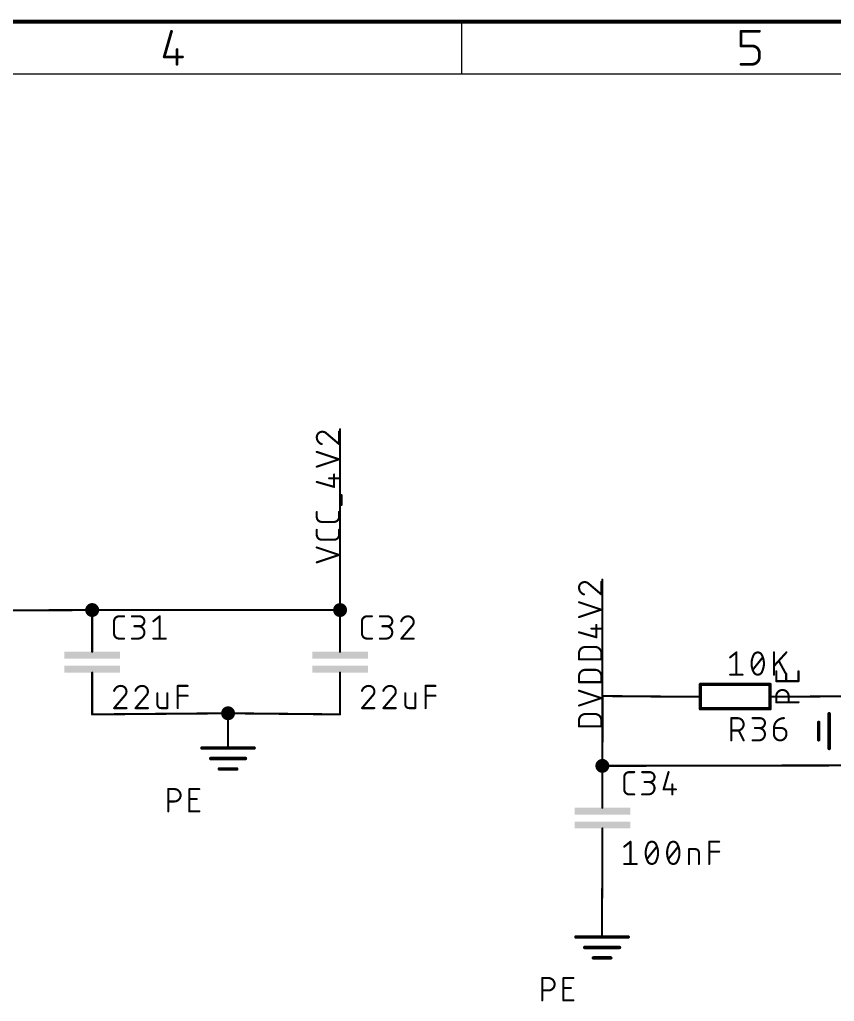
# Model space of a CAD drawing. Extents: x 3 to 264, y 2 to 181.
# Drawn here: x 143.1 to 202.6, y 109.7 to 181.4 of the extents above; entities that cross this region are included whole.
import ezdxf

# ---------------------------------------------------------------- set-up
doc = ezdxf.new("R2010")
doc.units = 0
for name, color, linetype in [('91', 122, 'CONTINUOUS'), ('94', 12, 'CONTINUOUS'), ('95', 251, 'CONTINUOUS'), ('96', 251, 'CONTINUOUS')]:
    doc.layers.add(name, color=color, linetype=linetype)

# ---------------------------------------------------------------- blocks, each defined once
blk = doc.blocks.new('RECT')
blk.add_solid([(-0.5, -0.5), (0.5, -0.5), (-0.5, 0.5), (0.5, 0.5)])

msp = doc.modelspace()

# ---------------------------------------------------------------- linework, layer by layer
at = {"layer": '91', "const_width": 0.1524}
for points in [[(166.51, 138.28), (166.51, 151.48)], [(185.66, 126.9), (185.66, 140.5)], [(137.49, 138.24), (148.41, 138.28)], [(148.41, 138.28), (166.51, 138.28)], [(185.68, 132), (185.66, 126.9)], [(190.28, 131.96), (185.68, 132)], [(200.44, 131.96), (207.6, 132.02)], [(148.41, 130.66), (158.33, 130.74)], [(166.51, 130.66), (158.33, 130.74)], [(207.6, 126.94), (185.66, 126.9)], [(185.66, 119.28), (185.64, 116.94)]]:
    msp.add_lwpolyline(points, dxfattribs=at)
at = {"layer": '91'}
for points, const_width in [([(166.5481, 151.48, 1), (166.4719, 151.48)], 0.0762), ([(185.6981, 140.5, 1), (185.6219, 140.5)], 0.0762), ([(148.41, 138.026, 1), (148.41, 138.534, 1), (148.41, 138.026)], 0.508), ([(166.51, 138.026, 1), (166.51, 138.534, 1), (166.51, 138.026)], 0.508), ([(148.41, 138.3181, 1), (148.41, 138.2419)], 0.0762), ([(148.4101, 138.2419, 1), (148.4099, 138.3181)], 0.0762), ([(166.4719, 138.28, 1), (166.5481, 138.28)], 0.0762), ([(166.51, 138.2419, 1), (166.51, 138.3181)], 0.0762), ([(185.6803, 132.0381, 1), (185.6797, 131.9619)], 0.0762), ([(185.7181, 131.9999, 1), (185.6419, 132.0001)], 0.0762), ([(190.2797, 131.9219, 1), (190.2803, 131.9981)], 0.0762), ([(200.4397, 131.9981, 1), (200.4403, 131.9219)], 0.0762), ([(158.33, 130.486, 1), (158.33, 130.994, 1), (158.33, 130.486)], 0.508), ([(148.4097, 130.6981, 1), (148.4103, 130.6219)], 0.0762), ([(158.3304, 130.7781, 1), (158.3296, 130.7019)], 0.0762), ([(158.3303, 130.7019, 1), (158.3297, 130.7781)], 0.0762), ([(166.5096, 130.6219, 1), (166.5104, 130.6981)], 0.0762), ([(185.66, 126.646, 1), (185.66, 127.154, 1), (185.66, 126.646)], 0.508), ([(185.6599, 126.9381, 1), (185.6601, 126.8619)], 0.0762), ([(185.6219, 126.9001, 1), (185.6981, 126.8999)], 0.0762), ([(185.6219, 126.9, 1), (185.6981, 126.9)], 0.0762), ([(185.6981, 119.2797, 1), (185.6219, 119.2803)], 0.0762), ([(185.6019, 116.9403, 1), (185.6781, 116.9397)], 0.0762)]:
    msp.add_lwpolyline(points, format="xyb", dxfattribs=dict(at, const_width=const_width))
at = {"layer": '94'}
for points, const_width in [([(263.45, 181.25), (3.1, 181.25)], 0.3), ([(175.3967, 181.25), (175.3967, 177.44)], 0.1), ([(154.2021, 180.5484), (153.6673, 178.6764)], 0.2032), ([(195.7889, 179.4787), (195.7889, 180.5484)], 0.2032), ([(195.7889, 180.5484), (197.1261, 180.5484)], 0.2032), ([(154.6033, 179.2113), (154.6033, 178.1416)], 0.2032), ([(196.5912, 179.4787), (195.7889, 179.4787)], 0.2032), ([(153.6673, 178.6764), (155.0044, 178.6764)], 0.2032), ([(197.1261, 178.6764), (197.1261, 178.9439)], 0.2032), ([(195.7889, 178.1416), (196.5912, 178.1416)], 0.2032), ([(259.64, 177.44), (6.91, 177.44)], 0.1), ([(148.41, 138.28), (148.41, 135.74)], 0.1524), ([(166.51, 138.28), (166.51, 135.74)], 0.1524), ([(148.41, 135.74), (148.41, 135.232)], 0.1524), ([(166.51, 135.74), (166.51, 135.232)], 0.1524), ([(148.41, 133.2), (148.41, 133.708)], 0.1524), ([(166.51, 133.2), (166.51, 133.708)], 0.1524), ([(148.41, 130.66), (148.41, 133.2)], 0.1524), ([(166.51, 130.66), (166.51, 133.2)], 0.1524), ([(197.9, 132.849), (192.82, 132.849)], 0.254), ([(192.82, 132.849), (192.82, 131.071)], 0.254), ([(197.9, 132.849), (197.9, 131.071)], 0.254), ([(190.28, 131.96), (192.82, 131.96)], 0.1524), ([(200.44, 131.96), (197.9, 131.96)], 0.1524), ([(158.33, 130.74), (158.33, 128.2)], 0.1524), ([(192.82, 131.071), (197.9, 131.071)], 0.254), ([(202.218, 130.71), (202.218, 128.17)], 0.254), ([(201.456, 130.075), (201.456, 128.805)], 0.254), ([(156.425, 128.2), (160.235, 128.2)], 0.254), ([(157.06, 127.438), (159.6, 127.438)], 0.254), ([(185.66, 126.9), (185.66, 124.36)], 0.1524), ([(157.695, 126.676), (158.965, 126.676)], 0.254), ([(185.66, 124.36), (185.66, 123.852)], 0.1524), ([(185.66, 121.82), (185.66, 122.328)], 0.1524), ([(185.66, 119.28), (185.66, 121.82)], 0.1524), ([(185.64, 116.94), (185.64, 114.4)], 0.1524), ([(183.735, 114.4), (187.545, 114.4)], 0.254), ([(184.37, 113.638), (186.91, 113.638)], 0.254), ([(185.005, 112.876), (186.275, 112.876)], 0.254)]:
    msp.add_lwpolyline(points, dxfattribs=dict(at, const_width=const_width))
for points, const_width in [([(175.4217, 181.25, 1), (175.3717, 181.25)], 0.05), ([(154.251, 180.5344, 1), (154.1533, 180.5624)], 0.1016), ([(195.8397, 180.5484, 1), (195.7381, 180.5484)], 0.1016), ([(195.7889, 180.5992, 1), (195.7889, 180.4976)], 0.1016), ([(197.1261, 180.4976, 1), (197.1261, 180.5992)], 0.1016), ([(154.6541, 179.2113, 1), (154.5525, 179.2113)], 0.1016), ([(195.7889, 179.5295, 1), (195.7889, 179.4279)], 0.1016), ([(195.7381, 179.4787, 1), (195.8397, 179.4787)], 0.1016), ([(197.1261, 178.9439, 0.4142), (196.5912, 179.4787)], 0.2032), ([(196.5912, 179.5295, 1), (196.5912, 179.4279)], 0.1016), ([(196.5912, 179.4279, 1), (196.5912, 179.5295)], 0.1016), ([(153.6184, 178.6904, 1), (153.7161, 178.6625)], 0.1016), ([(153.6673, 178.7272, 1), (153.6673, 178.6256)], 0.1016), ([(155.0044, 178.6256, 1), (155.0044, 178.7272)], 0.1016), ([(196.5912, 178.1416, 0.4142), (197.1261, 178.6764)], 0.2032), ([(197.1769, 178.9439, 1), (197.0753, 178.9439)], 0.1016), ([(197.0753, 178.9439, 1), (197.1769, 178.9439)], 0.1016), ([(197.1769, 178.6764, 1), (197.0753, 178.6764)], 0.1016), ([(197.0753, 178.6764, 1), (197.1769, 178.6764)], 0.1016), ([(154.5525, 178.1416, 1), (154.6541, 178.1416)], 0.1016), ([(195.7889, 178.1924, 1), (195.7889, 178.0908)], 0.1016), ([(196.5912, 178.1924, 1), (196.5912, 178.0908)], 0.1016), ([(196.5912, 178.0908, 1), (196.5912, 178.1924)], 0.1016), ([(175.3717, 177.44, 1), (175.4217, 177.44)], 0.05), ([(148.4481, 138.28, 1), (148.3719, 138.28)], 0.0762), ([(166.5481, 138.28, 1), (166.4719, 138.28)], 0.0762), ([(148.4481, 135.74, 1), (148.3719, 135.74)], 0.0762), ([(148.3719, 135.74, 1), (148.4481, 135.74)], 0.0762), ([(166.5481, 135.74, 1), (166.4719, 135.74)], 0.0762), ([(166.4719, 135.74, 1), (166.5481, 135.74)], 0.0762), ([(148.3719, 135.232, 1), (148.4481, 135.232)], 0.0762), ([(166.4719, 135.232, 1), (166.5481, 135.232)], 0.0762), ([(148.4481, 133.708, 1), (148.3719, 133.708)], 0.0762), ([(166.5481, 133.708, 1), (166.4719, 133.708)], 0.0762), ([(148.4481, 133.2, 1), (148.3719, 133.2)], 0.0762), ([(148.3719, 133.2, 1), (148.4481, 133.2)], 0.0762), ([(166.5481, 133.2, 1), (166.4719, 133.2)], 0.0762), ([(166.4719, 133.2, 1), (166.5481, 133.2)], 0.0762), ([(192.82, 132.9125, 1), (192.82, 132.7855)], 0.127), ([(192.8835, 132.849, 1), (192.7565, 132.849)], 0.127), ([(197.9635, 132.849, 1), (197.8365, 132.849)], 0.127), ([(197.9, 132.7855, 1), (197.9, 132.9125)], 0.127), ([(190.28, 131.9981, 1), (190.28, 131.9219)], 0.0762), ([(192.82, 131.9219, 1), (192.82, 131.9981)], 0.0762), ([(197.9, 131.9981, 1), (197.9, 131.9219)], 0.0762), ([(200.44, 131.9219, 1), (200.44, 131.9981)], 0.0762), ([(148.3719, 130.66, 1), (148.4481, 130.66)], 0.0762), ([(158.3681, 130.74, 1), (158.2919, 130.74)], 0.0762), ([(166.4719, 130.66, 1), (166.5481, 130.66)], 0.0762), ([(192.82, 131.1345, 1), (192.82, 131.0075)], 0.127), ([(192.7565, 131.071, 1), (192.8835, 131.071)], 0.127), ([(197.8365, 131.071, 1), (197.9635, 131.071)], 0.127), ([(197.9, 131.0075, 1), (197.9, 131.1345)], 0.127), ([(202.2815, 130.71, 1), (202.1545, 130.71)], 0.127), ([(201.5195, 130.075, 1), (201.3925, 130.075)], 0.127), ([(201.3925, 128.805, 1), (201.5195, 128.805)], 0.127), ([(156.425, 128.2635, 1), (156.425, 128.1365)], 0.127), ([(158.2919, 128.2, 1), (158.3681, 128.2)], 0.0762), ([(160.235, 128.1365, 1), (160.235, 128.2635)], 0.127), ([(202.1545, 128.17, 1), (202.2815, 128.17)], 0.127), ([(157.06, 127.5015, 1), (157.06, 127.3745)], 0.127), ([(159.6, 127.3745, 1), (159.6, 127.5015)], 0.127), ([(185.6981, 126.9, 1), (185.6219, 126.9)], 0.0762), ([(157.695, 126.7395, 1), (157.695, 126.6125)], 0.127), ([(158.965, 126.6125, 1), (158.965, 126.7395)], 0.127), ([(185.6981, 124.36, 1), (185.6219, 124.36)], 0.0762), ([(185.6219, 124.36, 1), (185.6981, 124.36)], 0.0762), ([(185.6219, 123.852, 1), (185.6981, 123.852)], 0.0762), ([(185.6981, 122.328, 1), (185.6219, 122.328)], 0.0762), ([(185.6981, 121.82, 1), (185.6219, 121.82)], 0.0762), ([(185.6219, 121.82, 1), (185.6981, 121.82)], 0.0762), ([(185.6219, 119.28, 1), (185.6981, 119.28)], 0.0762), ([(185.6781, 116.94, 1), (185.6019, 116.94)], 0.0762), ([(183.735, 114.4635, 1), (183.735, 114.3365)], 0.127), ([(185.6019, 114.4, 1), (185.6781, 114.4)], 0.0762), ([(187.545, 114.3365, 1), (187.545, 114.4635)], 0.127), ([(184.37, 113.7015, 1), (184.37, 113.5745)], 0.127), ([(186.91, 113.5745, 1), (186.91, 113.7015)], 0.127), ([(185.005, 112.9395, 1), (185.005, 112.8125)], 0.127), ([(186.275, 112.8125, 1), (186.275, 112.9395)], 0.127)]:
    msp.add_lwpolyline(points, format="xyb", dxfattribs=dict(at, const_width=const_width))
at = {"layer": '95'}
for points, const_width in [([(165.2146, 151.3038, 0.4142), (164.8082, 150.8974)], 0.1524), ([(165.5307, 151.1683, 0.2053), (165.2146, 151.3038)], 0.1524), ([(165.2146, 151.3419, 1), (165.2146, 151.2657)], 0.0762), ([(165.2146, 151.2657, 1), (165.2146, 151.3419)], 0.0762), ([(166.4719, 151.3038, 1), (166.3957, 151.3038)], 0.0762), ([(164.8082, 150.8974, 0.3252), (165.1694, 150.4007)], 0.1524), ([(164.8463, 150.8974, 1), (164.7701, 150.8974)], 0.0762), ([(164.7701, 150.8974, 1), (164.8463, 150.8974)], 0.0762), ([(165.5554, 151.1974, 1), (165.506, 151.1393)], 0.0762), ([(165.5031, 151.1421, 1), (165.5583, 151.1946)], 0.0762), ([(164.8202, 149.8671, 1), (164.7962, 149.7948)], 0.0762), ([(165.1577, 150.3644, 1), (165.1812, 150.4369)], 0.0762), ([(166.3957, 150.4007, 1), (166.4719, 150.4007)], 0.0762), ([(166.4091, 150.3717, 1), (166.4585, 150.4297)], 0.0762), ([(166.4458, 149.253, 1), (166.4218, 149.3253)], 0.0762), ([(166.4218, 149.253, 1), (166.4458, 149.3253)], 0.0762), ([(164.7962, 148.7834, 1), (164.8202, 148.7111)], 0.0762), ([(164.8187, 147.6723, 1), (164.7977, 147.5991)], 0.0762), ([(165.7113, 147.9447, 1), (165.7113, 147.8685)], 0.0762), ([(166.1107, 148.1776, 1), (166.0345, 148.1776)], 0.0762), ([(166.4338, 147.8685, 1), (166.4338, 147.9447)], 0.0762), ([(166.0345, 147.2744, 1), (166.1107, 147.2744)], 0.0762), ([(166.0621, 147.2378, 1), (166.083, 147.3111)], 0.0762), ([(166.6525, 146.6804, 1), (166.5763, 146.6804)], 0.0762), ([(166.5763, 145.9579, 1), (166.6525, 145.9579)], 0.0762), ([(164.8463, 145.4399, 1), (164.7701, 145.4399)], 0.0762), ([(164.8082, 145.0786, 0.4142), (165.1694, 144.7174)], 0.1524), ([(164.8463, 145.0786, 1), (164.7701, 145.0786)], 0.0762), ([(164.7701, 145.0786, 1), (164.8463, 145.0786)], 0.0762), ([(166.0726, 144.7174, 0.4142), (166.4338, 145.0786)], 0.1524), ([(166.4719, 145.4399, 1), (166.3957, 145.4399)], 0.0762), ([(166.4719, 145.0786, 1), (166.3957, 145.0786)], 0.0762), ([(166.3957, 145.0786, 1), (166.4719, 145.0786)], 0.0762), ([(164.8463, 144.1373, 1), (164.7701, 144.1373)], 0.0762), ([(165.1694, 144.7555, 1), (165.1694, 144.6793)], 0.0762), ([(165.1694, 144.6793, 1), (165.1694, 144.7555)], 0.0762), ([(166.0726, 144.7555, 1), (166.0726, 144.6793)], 0.0762), ([(166.0726, 144.6793, 1), (166.0726, 144.7555)], 0.0762), ([(166.4719, 144.1373, 1), (166.3957, 144.1373)], 0.0762), ([(164.8082, 143.776, 0.4142), (165.1694, 143.4148)], 0.1524), ([(164.8463, 143.776, 1), (164.7701, 143.776)], 0.0762), ([(164.7701, 143.776, 1), (164.8463, 143.776)], 0.0762), ([(165.1694, 143.4529, 1), (165.1694, 143.3767)], 0.0762), ([(165.1694, 143.3767, 1), (165.1694, 143.4529)], 0.0762), ([(166.0726, 143.4148, 0.4142), (166.4338, 143.776)], 0.1524), ([(166.0726, 143.4529, 1), (166.0726, 143.3767)], 0.0762), ([(166.0726, 143.3767, 1), (166.0726, 143.4529)], 0.0762), ([(166.4719, 143.776, 1), (166.3957, 143.776)], 0.0762), ([(166.3957, 143.776, 1), (166.4719, 143.776)], 0.0762), ([(164.8202, 142.8852, 1), (164.7962, 142.8129)], 0.0762), ([(166.4458, 142.271, 1), (166.4218, 142.3433)], 0.0762), ([(166.4218, 142.271, 1), (166.4458, 142.3433)], 0.0762), ([(164.7962, 141.8015, 1), (164.8202, 141.7292)], 0.0762), ([(184.3646, 140.3238, 0.4142), (183.9582, 139.9174)], 0.1524), ([(183.9582, 139.9174, 0.3252), (184.3194, 139.4207)], 0.1524), ([(183.9963, 139.9174, 1), (183.9201, 139.9174)], 0.0762), ([(183.9201, 139.9174, 1), (183.9963, 139.9174)], 0.0762), ([(184.6807, 140.1883, 0.2053), (184.3646, 140.3238)], 0.1524), ([(184.3646, 140.3619, 1), (184.3646, 140.2857)], 0.0762), ([(184.3646, 140.2857, 1), (184.3646, 140.3619)], 0.0762), ([(184.7054, 140.2174, 1), (184.656, 140.1593)], 0.0762), ([(184.6531, 140.1621, 1), (184.7083, 140.2146)], 0.0762), ([(185.6219, 140.3238, 1), (185.5457, 140.3238)], 0.0762), ([(184.3077, 139.3844, 1), (184.3312, 139.4569)], 0.0762), ([(185.5457, 139.4207, 1), (185.6219, 139.4207)], 0.0762), ([(185.5591, 139.3917, 1), (185.6085, 139.4497)], 0.0762), ([(183.9702, 138.8871, 1), (183.9462, 138.8148)], 0.0762), ([(185.5958, 138.273, 1), (185.5718, 138.3453)], 0.0762), ([(185.5718, 138.273, 1), (185.5958, 138.3453)], 0.0762), ([(150.3714, 137.8228, 0.4142), (150.0102, 137.4616)], 0.1524), ([(150.3714, 137.8609, 1), (150.3714, 137.7847)], 0.0762), ([(150.3714, 137.7847, 1), (150.3714, 137.8609)], 0.0762), ([(150.7327, 137.7847, 1), (150.7327, 137.8609)], 0.0762), ([(151.3168, 137.8609, 1), (151.3168, 137.7847)], 0.0762), ([(151.8586, 137.1003, 1), (151.8586, 137.8228)], 0.1524), ([(151.8586, 137.8609, 1), (151.8586, 137.7847)], 0.0762), ([(151.8586, 137.7847, 1), (151.8586, 137.8609)], 0.0762), ([(153.3695, 137.8228, 1), (153.2933, 137.8228)], 0.0762), ([(153.3552, 137.793, 1), (153.3076, 137.8526)], 0.0762), ([(168.4714, 137.8228, 0.4142), (168.1102, 137.4616)], 0.1524), ([(168.4714, 137.8609, 1), (168.4714, 137.7847)], 0.0762), ([(168.4714, 137.7847, 1), (168.4714, 137.8609)], 0.0762), ([(168.8327, 137.7847, 1), (168.8327, 137.8609)], 0.0762), ([(169.4168, 137.8609, 1), (169.4168, 137.7847)], 0.0762), ([(169.9586, 137.1003, 1), (169.9586, 137.8228)], 0.1524), ([(169.9586, 137.8609, 1), (169.9586, 137.7847)], 0.0762), ([(169.9586, 137.7847, 1), (169.9586, 137.8609)], 0.0762), ([(171.4766, 137.8228, 0.3252), (170.9799, 137.4616)], 0.1524), ([(171.883, 137.4164, 0.4142), (171.4766, 137.8228)], 0.1524), ([(171.4766, 137.8609, 1), (171.4766, 137.7847)], 0.0762), ([(171.4766, 137.7847, 1), (171.4766, 137.8609)], 0.0762), ([(183.9462, 137.8034, 1), (183.9702, 137.7311)], 0.0762), ([(150.0483, 137.4616, 1), (149.9721, 137.4616)], 0.0762), ([(149.9721, 137.4616, 1), (150.0483, 137.4616)], 0.0762), ([(151.4974, 137.1384, 1), (151.4974, 137.0622)], 0.0762), ([(151.7683, 136.1972, 1), (151.7683, 137.1003)], 0.1524), ([(151.7683, 137.1384, 1), (151.7683, 137.0622)], 0.0762), ([(151.8586, 137.1384, 1), (151.8586, 137.0622)], 0.0762), ([(151.8586, 137.0622, 1), (151.8586, 137.1384)], 0.0762), ([(152.8561, 137.4913, 1), (152.9037, 137.4318)], 0.0762), ([(168.1483, 137.4616, 1), (168.0721, 137.4616)], 0.0762), ([(168.0721, 137.4616, 1), (168.1483, 137.4616)], 0.0762), ([(169.5974, 137.1384, 1), (169.5974, 137.0622)], 0.0762), ([(169.8683, 136.1972, 1), (169.8683, 137.1003)], 0.1524), ([(169.8683, 137.1384, 1), (169.8683, 137.0622)], 0.0762), ([(169.9586, 137.1384, 1), (169.9586, 137.0622)], 0.0762), ([(169.9586, 137.0622, 1), (169.9586, 137.1384)], 0.0762), ([(170.9436, 137.4733, 1), (171.0161, 137.4498)], 0.0762), ([(171.7475, 137.1003, 0.2053), (171.883, 137.4164)], 0.1524), ([(171.7212, 137.1279, 1), (171.7738, 137.0727)], 0.0762), ([(171.7765, 137.0756, 1), (171.7185, 137.125)], 0.0762), ([(171.9211, 137.4164, 1), (171.8449, 137.4164)], 0.0762), ([(171.8449, 137.4164, 1), (171.9211, 137.4164)], 0.0762), ([(184.8613, 136.9647, 1), (184.8613, 136.8885)], 0.0762), ([(185.2607, 137.1976, 1), (185.1845, 137.1976)], 0.0762), ([(185.5838, 136.8885, 1), (185.5838, 136.9647)], 0.0762), ([(150.0102, 136.5584, 0.4142), (150.3714, 136.1972)], 0.1524), ([(150.0483, 136.5584, 1), (149.9721, 136.5584)], 0.0762), ([(149.9721, 136.5584, 1), (150.0483, 136.5584)], 0.0762), ([(150.3714, 136.2353, 1), (150.3714, 136.1591)], 0.0762), ([(150.3714, 136.1591, 1), (150.3714, 136.2353)], 0.0762), ([(150.7327, 136.1591, 1), (150.7327, 136.2353)], 0.0762), ([(151.3168, 136.2353, 1), (151.3168, 136.1591)], 0.0762), ([(151.7683, 136.2353, 1), (151.7683, 136.1591)], 0.0762), ([(151.7683, 136.1591, 1), (151.7683, 136.2353)], 0.0762), ([(152.8799, 136.2353, 1), (152.8799, 136.1591)], 0.0762), ([(153.2933, 136.1972, 1), (153.3695, 136.1972)], 0.0762), ([(153.783, 136.1591, 1), (153.783, 136.2353)], 0.0762), ([(168.1102, 136.5584, 0.4142), (168.4714, 136.1972)], 0.1524), ([(168.1483, 136.5584, 1), (168.0721, 136.5584)], 0.0762), ([(168.0721, 136.5584, 1), (168.1483, 136.5584)], 0.0762), ([(168.4714, 136.2353, 1), (168.4714, 136.1591)], 0.0762), ([(168.4714, 136.1591, 1), (168.4714, 136.2353)], 0.0762), ([(168.8327, 136.1591, 1), (168.8327, 136.2353)], 0.0762), ([(169.4168, 136.2353, 1), (169.4168, 136.1591)], 0.0762), ([(169.8683, 136.2353, 1), (169.8683, 136.1591)], 0.0762), ([(169.8683, 136.1591, 1), (169.8683, 136.2353)], 0.0762), ([(170.9508, 136.2219, 1), (171.0089, 136.1725)], 0.0762), ([(170.9799, 136.2353, 1), (170.9799, 136.1591)], 0.0762), ([(171.883, 136.1591, 1), (171.883, 136.2353)], 0.0762), ([(183.9687, 136.6923, 1), (183.9477, 136.6191)], 0.0762), ([(185.1845, 136.2944, 1), (185.2607, 136.2944)], 0.0762), ([(185.2121, 136.2578, 1), (185.233, 136.3311)], 0.0762), ([(184.4098, 135.5823, 0.4142), (183.9582, 135.1308)], 0.1524), ([(184.4098, 135.6204, 1), (184.4098, 135.5442)], 0.0762), ([(184.4098, 135.5442, 1), (184.4098, 135.6204)], 0.0762), ([(185.5838, 135.1308, 0.4142), (185.1322, 135.5823)], 0.1524), ([(185.1322, 135.6204, 1), (185.1322, 135.5442)], 0.0762), ([(185.1322, 135.5442, 1), (185.1322, 135.6204)], 0.0762), ([(183.9963, 135.1308, 1), (183.9201, 135.1308)], 0.0762), ([(183.9201, 135.1308, 1), (183.9963, 135.1308)], 0.0762), ([(185.6219, 135.1308, 1), (185.5457, 135.1308)], 0.0762), ([(185.5457, 135.1308, 1), (185.6219, 135.1308)], 0.0762), ([(183.9582, 134.7173, 1), (183.9582, 134.6411)], 0.0762), ([(183.9201, 134.6792, 1), (183.9963, 134.6792)], 0.0762), ([(185.5457, 134.6792, 1), (185.6219, 134.6792)], 0.0762), ([(185.5838, 134.6411, 1), (185.5838, 134.7173)], 0.0762), ([(184.4098, 133.915, 0.4142), (183.9582, 133.4634)], 0.1524), ([(183.9963, 133.4634, 1), (183.9201, 133.4634)], 0.0762), ([(183.9201, 133.4634, 1), (183.9963, 133.4634)], 0.0762), ([(184.4098, 133.9531, 1), (184.4098, 133.8769)], 0.0762), ([(184.4098, 133.8769, 1), (184.4098, 133.9531)], 0.0762), ([(185.5838, 133.4634, 0.4142), (185.1322, 133.915)], 0.1524), ([(185.1322, 133.9531, 1), (185.1322, 133.8769)], 0.0762), ([(185.1322, 133.8769, 1), (185.1322, 133.9531)], 0.0762), ([(185.6219, 133.4634, 1), (185.5457, 133.4634)], 0.0762), ([(185.5457, 133.4634, 1), (185.6219, 133.4634)], 0.0762), ([(183.9582, 133.05, 1), (183.9582, 132.9738)], 0.0762), ([(183.9201, 133.0119, 1), (183.9963, 133.0119)], 0.0762), ([(185.5457, 133.0119, 1), (185.6219, 133.0119)], 0.0762), ([(185.5838, 132.9738, 1), (185.5838, 133.05)], 0.0762), ([(183.9702, 132.4262, 1), (183.9462, 132.3539)], 0.0762), ([(183.9462, 131.3425, 1), (183.9702, 131.2702)], 0.0762), ([(185.5958, 131.8121, 1), (185.5718, 131.8844)], 0.0762), ([(185.5718, 131.8121, 1), (185.5958, 131.8844)], 0.0762), ([(184.4098, 130.6845, 0.4142), (183.9582, 130.233)], 0.1524), ([(184.4098, 130.7226, 1), (184.4098, 130.6464)], 0.0762), ([(184.4098, 130.6464, 1), (184.4098, 130.7226)], 0.0762), ([(185.5838, 130.233, 0.4142), (185.1322, 130.6845)], 0.1524), ([(185.1322, 130.7226, 1), (185.1322, 130.6464)], 0.0762), ([(185.1322, 130.6464, 1), (185.1322, 130.7226)], 0.0762), ([(183.9963, 130.233, 1), (183.9201, 130.233)], 0.0762), ([(183.9201, 130.233, 1), (183.9963, 130.233)], 0.0762), ([(183.9582, 129.8195, 1), (183.9582, 129.7433)], 0.0762), ([(183.9201, 129.7814, 1), (183.9963, 129.7814)], 0.0762), ([(185.6219, 130.233, 1), (185.5457, 130.233)], 0.0762), ([(185.5457, 130.233, 1), (185.6219, 130.233)], 0.0762), ([(185.5457, 129.7814, 1), (185.6219, 129.7814)], 0.0762), ([(185.5838, 129.7433, 1), (185.5838, 129.8195)], 0.0762), ([(195.1117, 130.3852, 1), (195.0355, 130.3852)], 0.0762), ([(195.0736, 130.4233, 1), (195.0736, 130.3471)], 0.0762), ([(195.5252, 129.4821, 1), (195.5252, 130.3852)], 0.1524), ([(195.5252, 130.4233, 1), (195.5252, 130.3471)], 0.0762), ([(195.5252, 130.3471, 1), (195.5252, 130.4233)], 0.0762), ([(196.6276, 130.4233, 1), (196.6276, 130.3471)], 0.0762), ([(197.1694, 129.6627, 1), (197.1694, 130.3852)], 0.1524), ([(197.1694, 130.4233, 1), (197.1694, 130.3471)], 0.0762), ([(197.1694, 130.3471, 1), (197.1694, 130.4233)], 0.0762), ([(198.9132, 130.3852, 0.4142), (198.1907, 129.6627)], 0.1524), ([(198.9132, 130.3471, 1), (198.9132, 130.4233)], 0.0762), ([(195.0736, 129.5202, 1), (195.0736, 129.444)], 0.0762), ([(195.5252, 129.5202, 1), (195.5252, 129.444)], 0.0762), ([(195.5252, 129.444, 1), (195.5252, 129.5202)], 0.0762), ([(195.6495, 129.4991, 1), (195.5814, 129.465)], 0.0762), ([(196.8082, 129.7008, 1), (196.8082, 129.6246)], 0.0762), ([(197.0791, 128.7596, 1), (197.0791, 129.6627)], 0.1524), ([(197.0791, 129.7008, 1), (197.0791, 129.6246)], 0.0762), ([(197.1694, 129.7008, 1), (197.1694, 129.6246)], 0.0762), ([(197.1694, 129.6246, 1), (197.1694, 129.7008)], 0.0762), ([(198.1907, 129.7008, 1), (198.1907, 129.6246)], 0.0762), ([(198.2288, 129.6627, 1), (198.1526, 129.6627)], 0.0762), ([(198.1526, 129.6627, 1), (198.2288, 129.6627)], 0.0762), ([(198.1907, 129.2112, 1), (199.0938, 129.2112)], 0.1524), ([(198.2288, 129.2112, 1), (198.1526, 129.2112)], 0.0762), ([(198.1526, 129.2112, 1), (198.2288, 129.2112)], 0.0762), ([(199.0938, 129.3015, 0.4142), (198.7326, 129.6627)], 0.1524), ([(198.7326, 129.7008, 1), (198.7326, 129.6246)], 0.0762), ([(198.7326, 129.6246, 1), (198.7326, 129.7008)], 0.0762), ([(199.1319, 129.3015, 1), (199.0557, 129.3015)], 0.0762), ([(199.0557, 129.3015, 1), (199.1319, 129.3015)], 0.0762), ([(199.1319, 129.2112, 1), (199.0557, 129.2112)], 0.0762), ([(199.0557, 129.2112, 1), (199.1319, 129.2112)], 0.0762), ([(195.0355, 128.7596, 1), (195.1117, 128.7596)], 0.0762), ([(195.9426, 128.7426, 1), (196.0108, 128.7766)], 0.0762), ([(196.6276, 128.7977, 1), (196.6276, 128.7215)], 0.0762), ([(197.0791, 128.7977, 1), (197.0791, 128.7215)], 0.0762), ([(197.0791, 128.7215, 1), (197.0791, 128.7977)], 0.0762), ([(187.6214, 126.4428, 0.4142), (187.2602, 126.0816)], 0.1524), ([(187.6214, 126.4809, 1), (187.6214, 126.4047)], 0.0762), ([(187.6214, 126.4047, 1), (187.6214, 126.4809)], 0.0762), ([(187.9827, 126.4047, 1), (187.9827, 126.4809)], 0.0762), ([(188.5668, 126.4809, 1), (188.5668, 126.4047)], 0.0762), ([(189.1086, 125.7203, 1), (189.1086, 126.4428)], 0.1524), ([(189.1086, 126.4809, 1), (189.1086, 126.4047)], 0.0762), ([(189.1086, 126.4047, 1), (189.1086, 126.4809)], 0.0762), ([(190.5277, 126.4323, 1), (190.4545, 126.4533)], 0.0762), ([(187.2983, 126.0816, 1), (187.2221, 126.0816)], 0.0762), ([(187.2221, 126.0816, 1), (187.2983, 126.0816)], 0.0762), ([(188.7474, 125.7584, 1), (188.7474, 125.6822)], 0.0762), ([(189.0183, 124.8172, 1), (189.0183, 125.7203)], 0.1524), ([(189.0183, 125.7584, 1), (189.0183, 125.6822)], 0.0762), ([(189.1086, 125.7584, 1), (189.1086, 125.6822)], 0.0762), ([(189.1086, 125.6822, 1), (189.1086, 125.7584)], 0.0762), ([(190.8001, 125.5397, 1), (190.7239, 125.5397)], 0.0762), ([(187.2602, 125.1784, 0.4142), (187.6214, 124.8172)], 0.1524), ([(187.2983, 125.1784, 1), (187.2221, 125.1784)], 0.0762), ([(187.2221, 125.1784, 1), (187.2983, 125.1784)], 0.0762), ([(187.6214, 124.8553, 1), (187.6214, 124.7791)], 0.0762), ([(187.6214, 124.7791, 1), (187.6214, 124.8553)], 0.0762), ([(187.9827, 124.7791, 1), (187.9827, 124.8553)], 0.0762), ([(188.5668, 124.8553, 1), (188.5668, 124.7791)], 0.0762), ([(189.0183, 124.8553, 1), (189.0183, 124.7791)], 0.0762), ([(189.0183, 124.7791, 1), (189.0183, 124.8553)], 0.0762), ([(190.0932, 125.1889, 1), (190.1665, 125.168)], 0.0762), ([(190.1299, 125.2165, 1), (190.1299, 125.1403)], 0.0762), ([(190.7239, 124.8172, 1), (190.8001, 124.8172)], 0.0762), ([(191.033, 125.1403, 1), (191.033, 125.2165)], 0.0762)]:
    msp.add_lwpolyline(points, format="xyb", dxfattribs=dict(at, const_width=const_width))
at = {"layer": '95', "const_width": 0.1524}
for points in [[(166.4338, 150.4007), (166.4338, 151.3038)], [(165.5307, 151.1683), (166.4338, 150.4007)], [(166.4338, 149.2891), (164.8082, 149.831)], [(164.8082, 148.7473), (166.4338, 149.2891)], [(164.8082, 147.6357), (166.0726, 147.2744)], [(165.7113, 147.9066), (166.4338, 147.9066)], [(166.0726, 147.2744), (166.0726, 148.1776)], [(166.6144, 145.9579), (166.6144, 146.6804)], [(164.8082, 145.0786), (164.8082, 145.4399)], [(166.4338, 145.4399), (166.4338, 145.0786)], [(164.8082, 143.776), (164.8082, 144.1373)], [(166.0726, 144.7174), (165.1694, 144.7174)], [(166.4338, 144.1373), (166.4338, 143.776)], [(166.0726, 143.4148), (165.1694, 143.4148)], [(166.4338, 142.3072), (164.8082, 142.849)], [(164.8082, 141.7653), (166.4338, 142.3072)], [(184.6807, 140.1883), (185.5838, 139.4207)], [(185.5838, 139.4207), (185.5838, 140.3238)], [(185.5838, 138.3091), (183.9582, 138.851)], [(183.9582, 137.7673), (185.5838, 138.3091)], [(150.3714, 137.8228), (150.7327, 137.8228)], [(151.3168, 137.8228), (151.8586, 137.8228)], [(152.8799, 137.4616), (153.3314, 137.8228)], [(153.3314, 137.8228), (153.3314, 136.1972)], [(168.4714, 137.8228), (168.8327, 137.8228)], [(169.4168, 137.8228), (169.9586, 137.8228)], [(150.0102, 136.5584), (150.0102, 137.4616)], [(151.8586, 137.1003), (151.4974, 137.1003)], [(168.1102, 136.5584), (168.1102, 137.4616)], [(169.9586, 137.1003), (169.5974, 137.1003)], [(171.7475, 137.1003), (170.9799, 136.1972)], [(184.8613, 136.9266), (185.5838, 136.9266)], [(185.2226, 136.2944), (185.2226, 137.1976)], [(150.7327, 136.1972), (150.3714, 136.1972)], [(151.3168, 136.1972), (151.7683, 136.1972)], [(152.8799, 136.1972), (153.783, 136.1972)], [(168.8327, 136.1972), (168.4714, 136.1972)], [(169.4168, 136.1972), (169.8683, 136.1972)], [(170.9799, 136.1972), (171.883, 136.1972)], [(183.9582, 136.6557), (185.2226, 136.2944)], [(184.4098, 135.5823), (185.1322, 135.5823)], [(183.9582, 134.6792), (183.9582, 135.1308)], [(185.5838, 135.1308), (185.5838, 134.6792)], [(185.5838, 134.6792), (183.9582, 134.6792)], [(183.9582, 133.0119), (183.9582, 133.4634)], [(184.4098, 133.915), (185.1322, 133.915)], [(185.5838, 133.4634), (185.5838, 133.0119)], [(185.5838, 133.0119), (183.9582, 133.0119)], [(185.5838, 131.8482), (183.9582, 132.3901)], [(183.9582, 131.3063), (185.5838, 131.8482)], [(184.4098, 130.6845), (185.1322, 130.6845)], [(183.9582, 129.7814), (183.9582, 130.233)], [(185.5838, 129.7814), (183.9582, 129.7814)], [(185.5838, 130.233), (185.5838, 129.7814)], [(195.0736, 128.7596), (195.0736, 130.3852)], [(195.0736, 130.3852), (195.5252, 130.3852)], [(196.6276, 130.3852), (197.1694, 130.3852)], [(195.5252, 129.4821), (195.0736, 129.4821)], [(195.9767, 128.7596), (195.6155, 129.4821)], [(197.1694, 129.6627), (196.8082, 129.6627)], [(198.1907, 129.6627), (198.7326, 129.6627)], [(198.1907, 129.2112), (198.1907, 129.6627)], [(199.0938, 129.3015), (199.0938, 129.2112)], [(196.6276, 128.7596), (197.0791, 128.7596)], [(187.6214, 126.4428), (187.9827, 126.4428)], [(188.5668, 126.4428), (189.1086, 126.4428)], [(190.4911, 126.4428), (190.1299, 125.1784)], [(187.2602, 125.1784), (187.2602, 126.0816)], [(189.1086, 125.7203), (188.7474, 125.7203)], [(190.762, 125.5397), (190.762, 124.8172)], [(187.9827, 124.8172), (187.6214, 124.8172)], [(188.5668, 124.8172), (189.0183, 124.8172)], [(190.1299, 125.1784), (191.033, 125.1784)]]:
    msp.add_lwpolyline(points, dxfattribs=at)
at = {"layer": '96', "const_width": 0.1524}
for points in [[(194.9912, 134.8246), (195.4428, 135.1858)], [(195.4428, 135.1858), (195.4428, 133.5602)], [(196.6447, 133.9214), (197.3672, 134.8246)], [(198.1907, 133.5602), (198.1907, 135.1858)], [(199.0938, 135.1858), (198.1907, 134.1924)], [(199.0938, 133.5602), (198.5519, 134.5536)], [(194.9912, 133.5602), (195.8944, 133.5602)], [(198.3572, 133.0863), (198.3572, 133.8088)], [(199.0797, 133.0863), (199.0797, 133.6282)], [(199.9828, 133.8088), (199.9828, 133.0863)], [(154.6504, 131.1172), (154.6504, 132.7428)], [(154.6504, 132.7428), (155.3729, 132.7428)], [(172.7504, 131.1172), (172.7504, 132.7428)], [(172.7504, 132.7428), (173.4729, 132.7428)], [(199.9828, 133.0863), (198.3572, 133.0863)], [(150.7778, 132.0203), (150.0102, 131.1172)], [(152.341, 132.0203), (151.5733, 131.1172)], [(153.1747, 132.2009), (153.1747, 131.3881)], [(153.8971, 131.1172), (153.8971, 132.2009)], [(154.6504, 132.0203), (155.3729, 132.0203)], [(168.8778, 132.0203), (168.1102, 131.1172)], [(170.441, 132.0203), (169.6733, 131.1172)], [(171.2747, 132.2009), (171.2747, 131.3881)], [(171.9971, 131.1172), (171.9971, 132.2009)], [(172.7504, 132.0203), (173.4729, 132.0203)], [(198.3572, 131.5413), (198.3572, 131.9929)], [(199.2603, 131.9929), (199.2603, 131.5413)], [(199.9828, 131.5413), (198.3572, 131.5413)], [(150.0102, 131.1172), (150.9133, 131.1172)], [(151.5733, 131.1172), (152.4764, 131.1172)], [(153.4456, 131.1172), (153.8971, 131.1172)], [(168.1102, 131.1172), (169.0133, 131.1172)], [(169.6733, 131.1172), (170.5764, 131.1172)], [(171.5456, 131.1172), (171.9971, 131.1172)], [(153.9612, 123.5772), (153.9612, 125.2028)], [(153.9612, 125.2028), (154.4128, 125.2028)], [(155.5062, 123.5772), (155.5062, 125.2028)], [(155.5062, 125.2028), (156.2287, 125.2028)], [(154.4128, 124.2997), (153.9612, 124.2997)], [(155.5062, 124.4803), (156.0481, 124.4803)], [(156.2287, 123.5772), (155.5062, 123.5772)], [(187.2602, 121.0016), (187.7118, 121.3628)], [(187.7118, 121.3628), (187.7118, 119.7372)], [(193.4636, 119.7372), (193.4636, 121.3628)], [(193.4636, 121.3628), (194.1861, 121.3628)], [(188.9136, 120.0984), (189.6361, 121.0016)], [(190.4768, 120.0984), (191.1992, 121.0016)], [(191.9878, 119.7372), (191.9878, 120.8209)], [(191.9878, 120.8209), (192.4393, 120.8209)], [(192.7103, 120.55), (192.7103, 119.7372)], [(193.4636, 120.6403), (194.1861, 120.6403)], [(187.2602, 119.7372), (188.1633, 119.7372)], [(181.2712, 109.7772), (181.2712, 111.4028)], [(181.2712, 111.4028), (181.7228, 111.4028)], [(182.8162, 109.7772), (182.8162, 111.4028)], [(182.8162, 111.4028), (183.5387, 111.4028)], [(181.7228, 110.4997), (181.2712, 110.4997)], [(182.8162, 110.6803), (183.3581, 110.6803)], [(183.5387, 109.7772), (182.8162, 109.7772)]]:
    msp.add_lwpolyline(points, dxfattribs=at)
at = {"layer": '96'}
for points, const_width in [([(194.9674, 134.8543, 1), (195.015, 134.7948)], 0.0762), ([(195.4809, 135.1858, 1), (195.4047, 135.1858)], 0.0762), ([(195.4666, 135.156, 1), (195.419, 135.2156)], 0.0762), ([(196.6898, 134.96, 0.1139), (196.5544, 134.373)], 0.1524), ([(197.0059, 135.1858, 0.3205), (196.6898, 134.96)], 0.1524), ([(196.6538, 134.9724, 1), (196.7259, 134.9477)], 0.0762), ([(196.7241, 134.9433, 1), (196.6556, 134.9767)], 0.0762), ([(197.322, 134.96, 0.3205), (197.0059, 135.1858)], 0.1524), ([(197.0059, 135.2239, 1), (197.0059, 135.1477)], 0.0762), ([(197.0059, 135.1477, 1), (197.0059, 135.2239)], 0.0762), ([(197.4575, 134.373, 0.1139), (197.322, 134.96)], 0.1524), ([(197.3563, 134.9767, 1), (197.2878, 134.9433)], 0.0762), ([(197.286, 134.9477, 1), (197.358, 134.9724)], 0.0762), ([(197.3969, 134.8008, 1), (197.3374, 134.8484)], 0.0762), ([(198.2288, 135.1858, 1), (198.1526, 135.1858)], 0.0762), ([(199.122, 135.1602, 1), (199.0656, 135.2114)], 0.0762), ([(196.5544, 134.373, 0.1139), (196.6898, 133.786)], 0.1524), ([(196.5925, 134.373, 1), (196.5163, 134.373)], 0.0762), ([(196.5163, 134.373, 1), (196.5925, 134.373)], 0.0762), ([(197.322, 133.786, 0.1139), (197.4575, 134.373)], 0.1524), ([(197.4956, 134.373, 1), (197.4194, 134.373)], 0.0762), ([(197.4194, 134.373, 1), (197.4956, 134.373)], 0.0762), ([(198.1625, 134.218, 1), (198.2189, 134.1667)], 0.0762), ([(198.5854, 134.5719, 1), (198.5185, 134.5354)], 0.0762), ([(194.9912, 133.5983, 1), (194.9912, 133.5221)], 0.0762), ([(195.4047, 133.5602, 1), (195.4809, 133.5602)], 0.0762), ([(195.8944, 133.5221, 1), (195.8944, 133.5983)], 0.0762), ([(196.6149, 133.9452, 1), (196.6744, 133.8976)], 0.0762), ([(196.6898, 133.786, 0.3205), (197.0059, 133.5602)], 0.1524), ([(196.7259, 133.7983, 1), (196.6538, 133.7736)], 0.0762), ([(196.6556, 133.7693, 1), (196.7241, 133.8027)], 0.0762), ([(197.0059, 133.5602, 0.3205), (197.322, 133.786)], 0.1524), ([(197.0059, 133.5983, 1), (197.0059, 133.5221)], 0.0762), ([(197.0059, 133.5221, 1), (197.0059, 133.5983)], 0.0762), ([(197.2878, 133.8027, 1), (197.3563, 133.7693)], 0.0762), ([(197.358, 133.7736, 1), (197.286, 133.7983)], 0.0762), ([(198.1526, 133.5602, 1), (198.2288, 133.5602)], 0.0762), ([(198.3953, 133.8088, 1), (198.3191, 133.8088)], 0.0762), ([(199.1178, 133.6282, 1), (199.0416, 133.6282)], 0.0762), ([(199.0604, 133.542, 1), (199.1272, 133.5784)], 0.0762), ([(200.0209, 133.8088, 1), (199.9447, 133.8088)], 0.0762), ([(150.5069, 132.7428, 0.3252), (150.0102, 132.3816)], 0.1524), ([(150.9133, 132.3364, 0.4142), (150.5069, 132.7428)], 0.1524), ([(150.5069, 132.7809, 1), (150.5069, 132.7047)], 0.0762), ([(150.5069, 132.7047, 1), (150.5069, 132.7809)], 0.0762), ([(152.07, 132.7428, 0.3252), (151.5733, 132.3816)], 0.1524), ([(152.4764, 132.3364, 0.4142), (152.07, 132.7428)], 0.1524), ([(152.07, 132.7809, 1), (152.07, 132.7047)], 0.0762), ([(152.07, 132.7047, 1), (152.07, 132.7809)], 0.0762), ([(154.6885, 132.7428, 1), (154.6123, 132.7428)], 0.0762), ([(154.6504, 132.7809, 1), (154.6504, 132.7047)], 0.0762), ([(155.3729, 132.7047, 1), (155.3729, 132.7809)], 0.0762), ([(168.6069, 132.7428, 0.3252), (168.1102, 132.3816)], 0.1524), ([(169.0133, 132.3364, 0.4142), (168.6069, 132.7428)], 0.1524), ([(168.6069, 132.7809, 1), (168.6069, 132.7047)], 0.0762), ([(168.6069, 132.7047, 1), (168.6069, 132.7809)], 0.0762), ([(170.17, 132.7428, 0.3252), (169.6733, 132.3816)], 0.1524), ([(170.5764, 132.3364, 0.4142), (170.17, 132.7428)], 0.1524), ([(170.17, 132.7809, 1), (170.17, 132.7047)], 0.0762), ([(170.17, 132.7047, 1), (170.17, 132.7809)], 0.0762), ([(172.7885, 132.7428, 1), (172.7123, 132.7428)], 0.0762), ([(172.7504, 132.7809, 1), (172.7504, 132.7047)], 0.0762), ([(173.4729, 132.7047, 1), (173.4729, 132.7809)], 0.0762), ([(198.3572, 133.1244, 1), (198.3572, 133.0482)], 0.0762), ([(198.3191, 133.0863, 1), (198.3953, 133.0863)], 0.0762), ([(199.0416, 133.0863, 1), (199.1178, 133.0863)], 0.0762), ([(199.9447, 133.0863, 1), (200.0209, 133.0863)], 0.0762), ([(199.9828, 133.0482, 1), (199.9828, 133.1244)], 0.0762), ([(149.974, 132.3933, 1), (150.0464, 132.3698)], 0.0762), ([(150.7778, 132.0203, 0.2053), (150.9133, 132.3364)], 0.1524), ([(150.7516, 132.0479, 1), (150.8041, 131.9927)], 0.0762), ([(150.8069, 131.9956, 1), (150.7488, 132.045)], 0.0762), ([(150.9514, 132.3364, 1), (150.8752, 132.3364)], 0.0762), ([(150.8752, 132.3364, 1), (150.9514, 132.3364)], 0.0762), ([(151.5371, 132.3933, 1), (151.6096, 132.3698)], 0.0762), ([(152.341, 132.0203, 0.2053), (152.4764, 132.3364)], 0.1524), ([(152.3147, 132.0479, 1), (152.3672, 131.9927)], 0.0762), ([(152.37, 131.9956, 1), (152.3119, 132.045)], 0.0762), ([(152.5145, 132.3364, 1), (152.4383, 132.3364)], 0.0762), ([(152.4383, 132.3364, 1), (152.5145, 132.3364)], 0.0762), ([(153.2127, 132.2009, 1), (153.1366, 132.2009)], 0.0762), ([(153.9352, 132.2009, 1), (153.859, 132.2009)], 0.0762), ([(154.6504, 132.0584, 1), (154.6504, 131.9822)], 0.0762), ([(155.3729, 131.9822, 1), (155.3729, 132.0584)], 0.0762), ([(168.074, 132.3933, 1), (168.1464, 132.3698)], 0.0762), ([(168.8778, 132.0203, 0.2053), (169.0133, 132.3364)], 0.1524), ([(168.8516, 132.0479, 1), (168.9041, 131.9927)], 0.0762), ([(168.9069, 131.9956, 1), (168.8488, 132.045)], 0.0762), ([(169.0514, 132.3364, 1), (168.9752, 132.3364)], 0.0762), ([(168.9752, 132.3364, 1), (169.0514, 132.3364)], 0.0762), ([(169.6371, 132.3933, 1), (169.7096, 132.3698)], 0.0762), ([(170.441, 132.0203, 0.2053), (170.5764, 132.3364)], 0.1524), ([(170.4147, 132.0479, 1), (170.4672, 131.9927)], 0.0762), ([(170.47, 131.9956, 1), (170.4119, 132.045)], 0.0762), ([(170.6145, 132.3364, 1), (170.5383, 132.3364)], 0.0762), ([(170.5383, 132.3364, 1), (170.6145, 132.3364)], 0.0762), ([(171.3127, 132.2009, 1), (171.2366, 132.2009)], 0.0762), ([(172.0352, 132.2009, 1), (171.959, 132.2009)], 0.0762), ([(172.7504, 132.0584, 1), (172.7504, 131.9822)], 0.0762), ([(173.4729, 131.9822, 1), (173.4729, 132.0584)], 0.0762), ([(199.2603, 131.9929, 1), (198.3572, 131.9929)], 0.1524), ([(198.3953, 131.9929, 1), (198.3191, 131.9929)], 0.0762), ([(198.3191, 131.9929, 1), (198.3953, 131.9929)], 0.0762), ([(199.2984, 131.9929, 1), (199.2222, 131.9929)], 0.0762), ([(199.2222, 131.9929, 1), (199.2984, 131.9929)], 0.0762), ([(153.1747, 131.3881, 0.4142), (153.4456, 131.1172)], 0.1524), ([(153.2127, 131.3881, 1), (153.1366, 131.3881)], 0.0762), ([(153.1366, 131.3881, 1), (153.2127, 131.3881)], 0.0762), ([(171.2747, 131.3881, 0.4142), (171.5456, 131.1172)], 0.1524), ([(171.3127, 131.3881, 1), (171.2366, 131.3881)], 0.0762), ([(171.2366, 131.3881, 1), (171.3127, 131.3881)], 0.0762), ([(198.3572, 131.5794, 1), (198.3572, 131.5032)], 0.0762), ([(198.3191, 131.5413, 1), (198.3953, 131.5413)], 0.0762), ([(199.2222, 131.5413, 1), (199.2984, 131.5413)], 0.0762), ([(199.9828, 131.5032, 1), (199.9828, 131.5794)], 0.0762), ([(150.0102, 131.1553, 1), (150.0102, 131.0791)], 0.0762), ([(149.9812, 131.1419, 1), (150.0392, 131.0925)], 0.0762), ([(150.9133, 131.0791, 1), (150.9133, 131.1553)], 0.0762), ([(151.5733, 131.1553, 1), (151.5733, 131.0791)], 0.0762), ([(151.5443, 131.1419, 1), (151.6024, 131.0925)], 0.0762), ([(152.4764, 131.0791, 1), (152.4764, 131.1553)], 0.0762), ([(153.4456, 131.1553, 1), (153.4456, 131.0791)], 0.0762), ([(153.4456, 131.0791, 1), (153.4456, 131.1553)], 0.0762), ([(153.859, 131.1172, 1), (153.9352, 131.1172)], 0.0762), ([(153.8971, 131.0791, 1), (153.8971, 131.1553)], 0.0762), ([(154.6123, 131.1172, 1), (154.6885, 131.1172)], 0.0762), ([(168.1102, 131.1553, 1), (168.1102, 131.0791)], 0.0762), ([(168.0812, 131.1419, 1), (168.1392, 131.0925)], 0.0762), ([(169.0133, 131.0791, 1), (169.0133, 131.1553)], 0.0762), ([(169.6733, 131.1553, 1), (169.6733, 131.0791)], 0.0762), ([(169.6443, 131.1419, 1), (169.7024, 131.0925)], 0.0762), ([(170.5764, 131.0791, 1), (170.5764, 131.1553)], 0.0762), ([(171.5456, 131.1553, 1), (171.5456, 131.0791)], 0.0762), ([(171.5456, 131.0791, 1), (171.5456, 131.1553)], 0.0762), ([(171.959, 131.1172, 1), (172.0352, 131.1172)], 0.0762), ([(171.9971, 131.0791, 1), (171.9971, 131.1553)], 0.0762), ([(172.7123, 131.1172, 1), (172.7885, 131.1172)], 0.0762), ([(153.9993, 125.2028, 1), (153.9231, 125.2028)], 0.0762), ([(153.9612, 125.2409, 1), (153.9612, 125.1647)], 0.0762), ([(154.4128, 124.2997, 1), (154.4128, 125.2028)], 0.1524), ([(154.4128, 125.2409, 1), (154.4128, 125.1647)], 0.0762), ([(154.4128, 125.1647, 1), (154.4128, 125.2409)], 0.0762), ([(155.5443, 125.2028, 1), (155.4681, 125.2028)], 0.0762), ([(155.5062, 125.2409, 1), (155.5062, 125.1647)], 0.0762), ([(156.2287, 125.1647, 1), (156.2287, 125.2409)], 0.0762), ([(153.9612, 124.3378, 1), (153.9612, 124.2616)], 0.0762), ([(154.4128, 124.3378, 1), (154.4128, 124.2616)], 0.0762), ([(154.4128, 124.2616, 1), (154.4128, 124.3378)], 0.0762), ([(155.5062, 124.5184, 1), (155.5062, 124.4422)], 0.0762), ([(156.0481, 124.4422, 1), (156.0481, 124.5184)], 0.0762), ([(153.9231, 123.5772, 1), (153.9993, 123.5772)], 0.0762), ([(155.5062, 123.6153, 1), (155.5062, 123.5391)], 0.0762), ([(155.4681, 123.5772, 1), (155.5443, 123.5772)], 0.0762), ([(156.2287, 123.5391, 1), (156.2287, 123.6153)], 0.0762), ([(187.7499, 121.3628, 1), (187.6737, 121.3628)], 0.0762), ([(187.7356, 121.333, 1), (187.688, 121.3926)], 0.0762), ([(188.9588, 121.137, 0.1139), (188.8233, 120.55)], 0.1524), ([(188.9227, 121.1494, 1), (188.9948, 121.1247)], 0.0762), ([(189.2749, 121.3628, 0.3205), (188.9588, 121.137)], 0.1524), ([(188.993, 121.1203, 1), (188.9245, 121.1537)], 0.0762), ([(189.591, 121.137, 0.3205), (189.2749, 121.3628)], 0.1524), ([(189.2749, 121.4009, 1), (189.2749, 121.3247)], 0.0762), ([(189.2749, 121.3247, 1), (189.2749, 121.4009)], 0.0762), ([(189.6252, 121.1537, 1), (189.5567, 121.1203)], 0.0762), ([(189.7264, 120.55, 0.1139), (189.591, 121.137)], 0.1524), ([(189.5549, 121.1247, 1), (189.627, 121.1494)], 0.0762), ([(190.5219, 121.137, 0.1139), (190.3864, 120.55)], 0.1524), ([(190.838, 121.3628, 0.3205), (190.5219, 121.137)], 0.1524), ([(190.4859, 121.1494, 1), (190.5579, 121.1247)], 0.0762), ([(190.5562, 121.1203, 1), (190.4877, 121.1537)], 0.0762), ([(191.1541, 121.137, 0.3205), (190.838, 121.3628)], 0.1524), ([(190.838, 121.4009, 1), (190.838, 121.3247)], 0.0762), ([(190.838, 121.3247, 1), (190.838, 121.4009)], 0.0762), ([(191.1883, 121.1537, 1), (191.1198, 121.1203)], 0.0762), ([(191.2896, 120.55, 0.1139), (191.1541, 121.137)], 0.1524), ([(191.118, 121.1247, 1), (191.1901, 121.1494)], 0.0762), ([(193.5017, 121.3628, 1), (193.4255, 121.3628)], 0.0762), ([(193.4636, 121.4009, 1), (193.4636, 121.3247)], 0.0762), ([(194.1861, 121.3247, 1), (194.1861, 121.4009)], 0.0762), ([(187.2364, 121.0313, 1), (187.284, 120.9718)], 0.0762), ([(188.8233, 120.55, 0.1139), (188.9588, 119.963)], 0.1524), ([(188.8614, 120.55, 1), (188.7852, 120.55)], 0.0762), ([(188.7852, 120.55, 1), (188.8614, 120.55)], 0.0762), ([(189.591, 119.963, 0.1139), (189.7264, 120.55)], 0.1524), ([(189.6659, 120.9778, 1), (189.6064, 121.0254)], 0.0762), ([(189.7645, 120.55, 1), (189.6883, 120.55)], 0.0762), ([(189.6883, 120.55, 1), (189.7645, 120.55)], 0.0762), ([(190.3864, 120.55, 0.1139), (190.5219, 119.963)], 0.1524), ([(190.4245, 120.55, 1), (190.3483, 120.55)], 0.0762), ([(190.3483, 120.55, 1), (190.4245, 120.55)], 0.0762), ([(191.1541, 119.963, 0.1139), (191.2896, 120.55)], 0.1524), ([(191.229, 120.9778, 1), (191.1695, 121.0254)], 0.0762), ([(191.3277, 120.55, 1), (191.2515, 120.55)], 0.0762), ([(191.2515, 120.55, 1), (191.3277, 120.55)], 0.0762), ([(192.0259, 120.8209, 1), (191.9497, 120.8209)], 0.0762), ([(191.9878, 120.859, 1), (191.9878, 120.7828)], 0.0762), ([(192.7103, 120.55, 0.4142), (192.4393, 120.8209)], 0.1524), ([(192.4393, 120.859, 1), (192.4393, 120.7828)], 0.0762), ([(192.4393, 120.7828, 1), (192.4393, 120.859)], 0.0762), ([(192.7484, 120.55, 1), (192.6722, 120.55)], 0.0762), ([(192.6722, 120.55, 1), (192.7484, 120.55)], 0.0762), ([(193.4636, 120.6784, 1), (193.4636, 120.6022)], 0.0762), ([(194.1861, 120.6022, 1), (194.1861, 120.6784)], 0.0762), ([(187.2602, 119.7753, 1), (187.2602, 119.6991)], 0.0762), ([(187.6737, 119.7372, 1), (187.7499, 119.7372)], 0.0762), ([(188.1633, 119.6991, 1), (188.1633, 119.7753)], 0.0762), ([(188.8839, 120.1222, 1), (188.9434, 120.0746)], 0.0762), ([(188.9948, 119.9753, 1), (188.9227, 119.9506)], 0.0762), ([(188.9588, 119.963, 0.3205), (189.2749, 119.7372)], 0.1524), ([(188.9245, 119.9463, 1), (188.993, 119.9797)], 0.0762), ([(189.2749, 119.7372, 0.3205), (189.591, 119.963)], 0.1524), ([(189.2749, 119.7753, 1), (189.2749, 119.6991)], 0.0762), ([(189.2749, 119.6991, 1), (189.2749, 119.7753)], 0.0762), ([(189.5567, 119.9797, 1), (189.6252, 119.9463)], 0.0762), ([(189.627, 119.9506, 1), (189.5549, 119.9753)], 0.0762), ([(190.447, 120.1222, 1), (190.5065, 120.0746)], 0.0762), ([(190.5219, 119.963, 0.3205), (190.838, 119.7372)], 0.1524), ([(190.5579, 119.9753, 1), (190.4859, 119.9506)], 0.0762), ([(190.4877, 119.9463, 1), (190.5562, 119.9797)], 0.0762), ([(190.838, 119.7372, 0.3205), (191.1541, 119.963)], 0.1524), ([(190.838, 119.7753, 1), (190.838, 119.6991)], 0.0762), ([(190.838, 119.6991, 1), (190.838, 119.7753)], 0.0762), ([(191.1198, 119.9797, 1), (191.1883, 119.9463)], 0.0762), ([(191.1901, 119.9506, 1), (191.118, 119.9753)], 0.0762), ([(191.9497, 119.7372, 1), (192.0259, 119.7372)], 0.0762), ([(192.6722, 119.7372, 1), (192.7484, 119.7372)], 0.0762), ([(193.4255, 119.7372, 1), (193.5017, 119.7372)], 0.0762), ([(181.3093, 111.4028, 1), (181.2331, 111.4028)], 0.0762), ([(181.2712, 111.4409, 1), (181.2712, 111.3647)], 0.0762), ([(181.7228, 110.4997, 1), (181.7228, 111.4028)], 0.1524), ([(181.7228, 111.4409, 1), (181.7228, 111.3647)], 0.0762), ([(181.7228, 111.3647, 1), (181.7228, 111.4409)], 0.0762), ([(182.8543, 111.4028, 1), (182.7781, 111.4028)], 0.0762), ([(182.8162, 111.4409, 1), (182.8162, 111.3647)], 0.0762), ([(183.5387, 111.3647, 1), (183.5387, 111.4409)], 0.0762), ([(181.2712, 110.5378, 1), (181.2712, 110.4616)], 0.0762), ([(181.7228, 110.5378, 1), (181.7228, 110.4616)], 0.0762), ([(181.7228, 110.4616, 1), (181.7228, 110.5378)], 0.0762), ([(182.8162, 110.7184, 1), (182.8162, 110.6422)], 0.0762), ([(183.3581, 110.6422, 1), (183.3581, 110.7184)], 0.0762), ([(181.2331, 109.7772, 1), (181.3093, 109.7772)], 0.0762), ([(182.8162, 109.8153, 1), (182.8162, 109.7391)], 0.0762), ([(182.7781, 109.7772, 1), (182.8543, 109.7772)], 0.0762), ([(183.5387, 109.7391, 1), (183.5387, 109.8153)], 0.0762)]:
    msp.add_lwpolyline(points, format="xyb", dxfattribs=dict(at, const_width=const_width))

# ---------------------------------------------------------------- block references
at = {"layer": '94', "xscale": 4.064, "yscale": 0.508}
for p in [(148.41, 134.978), (166.51, 134.978), (148.41, 133.962), (166.51, 133.962), (185.66, 123.598), (185.66, 122.582)]:
    msp.add_blockref('RECT', p, dxfattribs=at)

doc.saveas('drawing.dxf')
